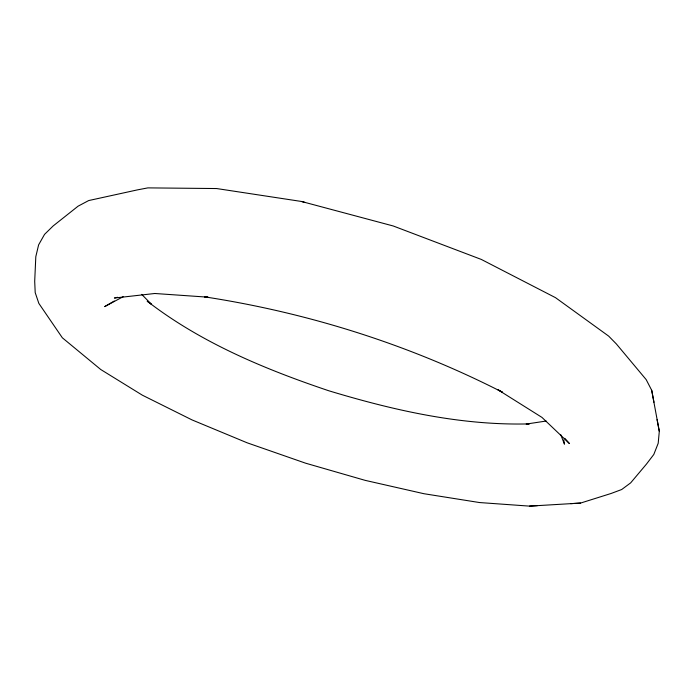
<?xml version="1.0" encoding="UTF-8"?>
<svg xmlns="http://www.w3.org/2000/svg" width="694" height="694" viewBox="0 0 694 694"><rect width="100%" height="100%" fill="white"/><g stroke="black" fill="none" stroke-linecap="round" stroke-linejoin="round"><path stroke-width="1.04" d="M651.709 390.314L659.3 431.364L658.198 443.275L653.809 454.457L646.435 464.121L630.655 482.868L621.685 489.522L611.093 493.477L580.574 503.072L529.496 506.117L479.545 502.551L423.913 493.712L365.191 480.369L305.594 463.184L247.168 442.815L191.995 419.896L142.322 395.164L100.743 369.512L62.347 337.796L38.847 303.399L35.203 292.625L34.7 281.322L35.81 256.659L38.621 244.852L44.546 234.372L53.16 225.949L78.11 206.161L88.685 200.557L137.403 189.887L147.874 187.883L216.632 188.542L301.387 201.451L393.238 225.984L481.315 259.435L555.486 297.657L608.655 336.104L616.324 343.912L646.183 379.618L651.709 390.314L653.965 402.277M114.276 301.014L104.699 306.601L123.159 296.702M117.546 297.266L114.397 298.038L154.805 293.493L208.122 297.188M546.187 421.032L526.217 424.069L529.21 424.025M529.496 506.117L537.503 505.648M570.72 503.653L580.574 503.072M528.889 423.895C460.755 425.648 393.576 410.336 328.73 390.748C264.666 369.156 201.043 342.775 147.18 301.153L151.309 304.137L141.706 294.377M207.471 297.084L204.53 296.841C308.101 312.734 409.217 344.606 502.577 392.301L498.032 389.681M301.387 201.451L305.36 202.535M498.049 389.828L541.979 417.415L569.41 443.553L564.777 438.304M560.648 434.47L564.456 444.177L563.762 439.909M657.079 419.575L659.3 431.364"/></g></svg>
